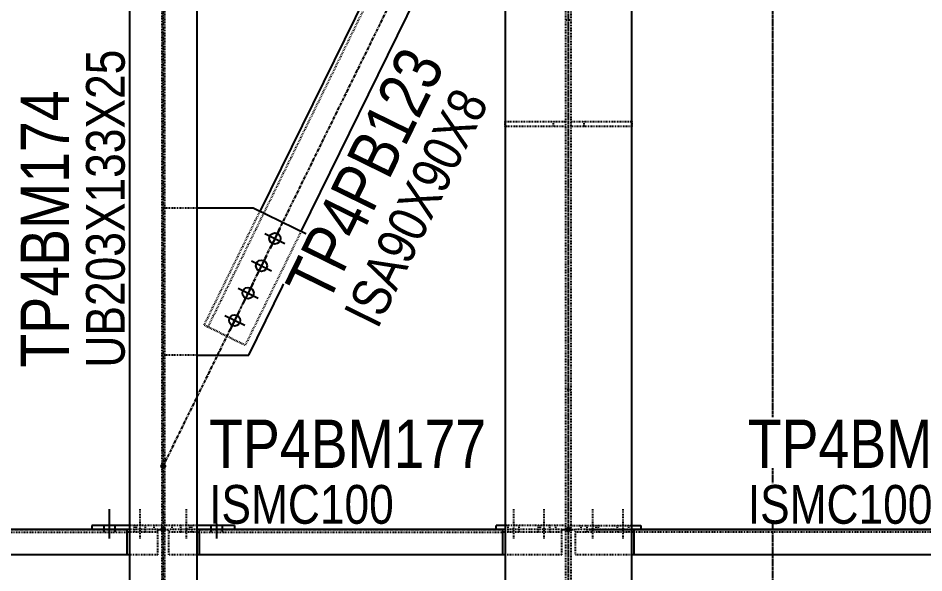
# Model space of a CAD drawing. Header units: millimetres. Extents: x 2102 to 21371, y 12217 to 26594.
# Drawn here: x 16046 to 17834, y 17935 to 19030 of the extents above; entities that cross this region are included whole.
import ezdxf

# ---------------------------------------------------------------- set-up
doc = ezdxf.new("R2010")
doc.units = ezdxf.units.MM
for name, pattern in [('CENTER', [12.7, 7.9375, -1.5875, 1.5875, -1.5875]), ('DXK_LINE_DOT2', [3.9198, 1.9599, -1.9599]), ('DXK_LINE_DOT3', [5.9187, 2.979, -0.9799, 0.9799, -0.9799]), ('DXK_LINE_DOT5', [7.8785, 2.979, -0.9799, 0.9799, -0.9799, 0.9799, -0.9799])]:
    doc.linetypes.add(name, pattern=pattern)
for name, color, linetype in [('1', 7, 'Continuous'), ('2', 7, 'Continuous'), ('4', 7, 'Continuous'), ('6', 7, 'Continuous'), ('7', 7, 'Continuous'), ('8', 7, 'Continuous')]:
    doc.layers.add(name, color=color, linetype=linetype)
doc.styles.add('Arial Narrow', font='ARIALN.TTF', dxfattribs={"height": 0.2})

# ---------------------------------------------------------------- blocks, each defined once
blk = doc.blocks.new('GridLine-116860372-116903 - 114867')
at = {"layer": '2', "color": 7, "linetype": 'DXK_LINE_DOT5'}
blk.add_line((20200.6, 12454.5), (20200.6, 27661.7), dxfattribs=at)
blk = doc.blocks.new('Part-116860372-116261 - 114867')
at = {"layer": '1', "color": 6, "linetype": 'DXK_LINE_DOT2'}
for p, q in [((19283.8, 17988.6), (19204.1, 17988.6)), ((19283.8, 17626.2), (19204.1, 17626.2))]:
    blk.add_line(p, q, dxfattribs=at)
at = {"layer": '2', "color": 2, "linetype": 'Continuous'}
for p, q in [((19422.5, 17988.6), (19283.8, 17988.6)), ((19557.2, 17922.5), (19422.5, 17988.6)), ((19411.7, 17626.2), (19557.2, 17922.5)), ((19283.8, 17626.2), (19411.7, 17626.2))]:
    blk.add_line(p, q, dxfattribs=at)
blk = doc.blocks.new('Bolt-116860372-115915 - 114867')
at = {"layer": '1', "color": 1, "linetype": 'DXK_LINE_DOT2'}
for p, q in [((20065.6, 17173.3), (20065.6, 17245.8)), ((20140.6, 17173.3), (20140.6, 17245.8)), ((20051.8, 17195.8), (20051.8, 17205.8)), ((20051.8, 17189.6), (20051.8, 17195.8)), ((20079.3, 17195.8), (20079.3, 17205.8)), ((20079.3, 17189.6), (20079.3, 17195.8)), ((20126.8, 17195.8), (20126.8, 17205.8)), ((20126.8, 17189.6), (20126.8, 17195.8)), ((20154.3, 17195.8), (20154.3, 17205.8)), ((20154.3, 17189.6), (20154.3, 17195.8))]:
    blk.add_line(p, q, dxfattribs=at)
blk = doc.blocks.new('Part-116860372-116362 - 114867')
at = {"layer": '1', "color": 6, "linetype": 'DXK_LINE_DOT2'}
for p, q in [((20206.8, 18202.1), (20356.8, 18202.1)), ((20238.1, 18202.1), (20238.1, 18189.6)), ((20356.8, 18202.1), (20356.8, 18189.6)), ((20356.8, 18189.6), (20206.8, 18189.6))]:
    blk.add_line(p, q, dxfattribs=at)
blk = doc.blocks.new('Part-116860372-114985 - 114867')
at = {"layer": '1', "color": 6, "linetype": 'DXK_LINE_DOT2'}
for p, q in [((19204.1, 19054.6), (19204.1, 17626.2)), ((19197, 18908.3), (19197, 15470.2)), ((19204.1, 17626.2), (19204.1, 15470.2))]:
    blk.add_line(p, q, dxfattribs=at)
at = {"layer": '2', "color": 2, "linetype": 'Continuous'}
for p, q in [((19117.3, 18914.6), (19117.3, 15464)), ((19283.8, 18914.6), (19283.8, 15464))]:
    blk.add_line(p, q, dxfattribs=at)
at = {"layer": '4', "color": 4, "linetype": 'CENTER'}
blk.add_line((19200.6, 19070.8), (19200.6, 15320.8), dxfattribs=at)
blk = doc.blocks.new('Part-116860372-115036 - 114867')
at = {"layer": '4', "linetype": 'Continuous'}
for points in [[(18579.3, 17190.8, -1), (18579.3, 17200.8, -1)], [(19200.6, 17190.8, -1), (19200.6, 17200.8, -1)]]:
    blk.add_hatch(color=4, dxfattribs=at).paths.add_polyline_path(points)
at = {"layer": '1', "color": 6, "linetype": 'DXK_LINE_DOT2'}
for p, q in [((18592.9, 17133.3), (18592.9, 17195.8)), ((18668.8, 17195.8), (18592.9, 17195.8)), ((18662.6, 17189.6), (18592.9, 17189.6)), ((18668.8, 17189.6), (19111.1, 17189.6)), ((19187, 17195.8), (19111.1, 17195.8)), ((19187, 17189.6), (19117.3, 17189.6)), ((19187, 17133.3), (19187, 17195.8)), ((18662.6, 17133.3), (18592.9, 17133.3)), ((19187, 17133.3), (19117.3, 17133.3))]:
    blk.add_line(p, q, dxfattribs=at)
at = {"layer": '2', "color": 2, "linetype": 'Continuous'}
for p, q in [((18662.6, 17189.6), (18668.8, 17189.6)), ((19111.1, 17195.8), (18668.8, 17195.8)), ((18668.8, 17195.8), (18668.8, 17133.3)), ((19111.1, 17195.8), (19111.1, 17133.3)), ((19117.3, 17189.6), (19111.1, 17189.6)), ((19117.3, 17133.3), (18662.6, 17133.3))]:
    blk.add_line(p, q, dxfattribs=at)
at = {"layer": '4', "color": 4, "linetype": 'CENTER'}
for p, q in [((18579.3, 17195.8), (18592.9, 17195.8)), ((18668.8, 17195.8), (19111.1, 17195.8)), ((19187, 17195.8), (19200.6, 17195.8))]:
    blk.add_line(p, q, dxfattribs=at)
at = {"layer": '4', "color": 4, "linetype": 'Continuous'}
for centre in [(18579.3, 17195.8), (19200.6, 17195.8)]:
    blk.add_circle(centre, 5, dxfattribs=at)
blk = doc.blocks.new('Part-116860372-115037 - 114867')
at = {"layer": '4', "linetype": 'Continuous'}
for points in [[(19200.6, 17190.8, -1), (19200.6, 17200.8, -1)], [(20200.6, 17190.8, -1), (20200.6, 17200.8, -1)]]:
    blk.add_hatch(color=4, dxfattribs=at).paths.add_polyline_path(points)
at = {"layer": '1', "color": 6, "linetype": 'DXK_LINE_DOT2'}
for p, q in [((19214.1, 17133.3), (19214.1, 17195.8)), ((19290.1, 17195.8), (19214.1, 17195.8)), ((19283.8, 17189.6), (19214.1, 17189.6)), ((19290.1, 17189.6), (20038.1, 17189.6)), ((20184.3, 17195.8), (20038.1, 17195.8)), ((20184.3, 17189.6), (20044.3, 17189.6)), ((20184.3, 17133.3), (20184.3, 17195.8)), ((19283.8, 17133.3), (19214.1, 17133.3)), ((20184.3, 17133.3), (20044.3, 17133.3))]:
    blk.add_line(p, q, dxfattribs=at)
at = {"layer": '2', "color": 2, "linetype": 'Continuous'}
for p, q in [((19283.8, 17189.6), (19290.1, 17189.6)), ((20038.1, 17195.8), (19290.1, 17195.8)), ((19290.1, 17133.3), (19290.1, 17195.8)), ((20038.1, 17195.8), (20038.1, 17133.3)), ((20044.3, 17189.6), (20038.1, 17189.6)), ((20044.3, 17133.3), (19283.8, 17133.3))]:
    blk.add_line(p, q, dxfattribs=at)
at = {"layer": '4', "color": 4, "linetype": 'CENTER'}
for p, q in [((19200.6, 17195.8), (19214.1, 17195.8)), ((19290.1, 17195.8), (20038.1, 17195.8)), ((20184.3, 17195.8), (20200.6, 17195.8))]:
    blk.add_line(p, q, dxfattribs=at)
at = {"layer": '4', "color": 4, "linetype": 'Continuous'}
for centre in [(19200.6, 17195.8), (20200.6, 17195.8)]:
    blk.add_circle(centre, 5, dxfattribs=at)
blk = doc.blocks.new('Part-116860372-115913 - 114867')
at = {"layer": '1', "color": 6, "linetype": 'DXK_LINE_DOT2'}
for p, q in [((20194.3, 17205.8), (20044.3, 17205.8)), ((20131.8, 17195.8), (20131.8, 17205.8)), ((20169.3, 17195.8), (20169.3, 17205.8))]:
    blk.add_line(p, q, dxfattribs=at)
at = {"layer": '2', "color": 2, "linetype": 'Continuous'}
for p, q in [((20044.3, 17205.8), (20021.8, 17205.8)), ((20021.8, 17195.8), (20021.8, 17205.8)), ((20044.3, 17195.8), (20038.1, 17195.8))]:
    blk.add_line(p, q, dxfattribs=at)
blk = doc.blocks.new('Part-116860372-115038 - 114867')
at = {"layer": '4', "linetype": 'Continuous'}
for points in [[(20200.6, 17190.8, -1), (20200.6, 17200.8, -1)], [(21450.6, 17190.8, -1), (21450.6, 17200.8, -1)]]:
    blk.add_hatch(color=4, dxfattribs=at).paths.add_polyline_path(points)
at = {"layer": '1', "color": 6, "linetype": 'DXK_LINE_DOT2'}
for p, q in [((20216.8, 17195.8), (20216.8, 17133.3)), ((20363.1, 17195.8), (20216.8, 17195.8)), ((20356.8, 17189.6), (20216.8, 17189.6)), ((21361.1, 17189.6), (20363.1, 17189.6)), ((21361.1, 17195.8), (21437, 17195.8)), ((21437, 17189.6), (21367.3, 17189.6)), ((21437, 17195.8), (21437, 17133.3)), ((20356.8, 17133.3), (20216.8, 17133.3)), ((21437, 17133.3), (21367.3, 17133.3))]:
    blk.add_line(p, q, dxfattribs=at)
at = {"layer": '2', "color": 2, "linetype": 'Continuous'}
for p, q in [((20363.1, 17189.6), (20356.8, 17189.6)), ((21361.1, 17195.8), (20363.1, 17195.8)), ((20363.1, 17133.3), (20363.1, 17195.8)), ((21361.1, 17195.8), (21361.1, 17133.3)), ((21367.3, 17189.6), (21361.1, 17189.6)), ((21367.3, 17133.3), (20356.8, 17133.3))]:
    blk.add_line(p, q, dxfattribs=at)
at = {"layer": '4', "color": 4, "linetype": 'CENTER'}
for p, q in [((20200.6, 17195.8), (20216.8, 17195.8)), ((20363.1, 17195.8), (21361.1, 17195.8)), ((21437, 17195.8), (21450.6, 17195.8))]:
    blk.add_line(p, q, dxfattribs=at)
at = {"layer": '4', "color": 4, "linetype": 'Continuous'}
for centre in [(20200.6, 17195.8), (21450.6, 17195.8)]:
    blk.add_circle(centre, 5, dxfattribs=at)
blk = doc.blocks.new('Part-116860372-115109 - 114867')
at = {"layer": '4', "linetype": 'Continuous'}
for points in [[(20044.3, 19065.8, -1), (20044.3, 19075.8, -1)], [(19200.6, 17347.1, -1), (19200.6, 17357.1, -1)]]:
    blk.add_hatch(color=4, dxfattribs=at).paths.add_polyline_path(points)
at = {"layer": '1', "color": 6, "linetype": 'DXK_LINE_DOT2'}
for p, q in [((19897.8, 18891.4), (19310.6, 17695.4)), ((19888.8, 18895.8), (19751.1, 18615.3)), ((19888.8, 18895.8), (19989.8, 18846.3)), ((19989.8, 18846.3), (19852.1, 18565.7)), ((19301.6, 17699.8), (19439.3, 17980.3)), ((19540.3, 17930.7), (19402.6, 17650.2)), ((19402.6, 17650.2), (19301.6, 17699.8))]:
    blk.add_line(p, q, dxfattribs=at)
at = {"layer": '2', "color": 2, "linetype": 'Continuous'}
for p, q in [((19751.1, 18615.3), (19439.3, 17980.3)), ((19852.1, 18565.7), (19540.3, 17930.7))]:
    blk.add_line(p, q, dxfattribs=at)
at = {"layer": '4', "color": 4, "linetype": 'CENTER'}
blk.add_line((19200.6, 17352.1), (20044.3, 19070.8), dxfattribs=at)
at = {"layer": '4', "color": 4, "linetype": 'Continuous'}
for centre in [(20044.3, 19070.8), (19200.6, 17352.1)]:
    blk.add_circle(centre, 5, dxfattribs=at)
blk = doc.blocks.new('Part-116860372-115115 - 114867')
at = {"layer": '2', "color": 2, "linetype": 'Continuous'}
for p, q in [((20044.3, 20964.1), (20044.3, 12960.8)), ((20356.8, 12960.8), (20356.8, 20964.1))]:
    blk.add_line(p, q, dxfattribs=at)
blk = doc.blocks.new('Part-116860372-115117 - 114867')
at = {"layer": '1', "color": 6, "linetype": 'DXK_LINE_DOT2'}
for p, q in [((20194.3, 12960.8), (20194.3, 20964.1)), ((20206.8, 20964.1), (20206.8, 12960.8))]:
    blk.add_line(p, q, dxfattribs=at)
blk = doc.blocks.new('Bolt-116860372-116262 - 114867')
at = {"layer": '2', "color": 1, "linetype": 'Continuous'}
for p, q in [((19451.5, 17925.6), (19500.9, 17901.4)), ((19488.3, 17938.2), (19464.1, 17888.8)), ((19455.2, 17870.9), (19431, 17821.5)), ((19418.4, 17858.3), (19467.8, 17834)), ((19422.2, 17803.5), (19398, 17754.2)), ((19385.4, 17791), (19434.8, 17766.7)), ((19389.1, 17736.2), (19364.9, 17686.8)), ((19352.3, 17723.6), (19401.7, 17699.4))]:
    blk.add_line(p, q, dxfattribs=at)
for centre in [(19476.2, 17913.5), (19443.1, 17846.2), (19410.1, 17778.8), (19377, 17711.5)]:
    blk.add_circle(centre, 13.8, dxfattribs=at)
blk = doc.blocks.new('Part-116860372-115914 - 114867')
at = {"layer": '1', "color": 6, "linetype": 'DXK_LINE_DOT2'}
for p, q in [((20206.8, 17195.8), (20206.8, 17205.8)), ((20206.8, 17205.8), (20356.8, 17205.8)), ((20231.8, 17195.8), (20231.8, 17205.8)), ((20269.3, 17195.8), (20269.3, 17205.8))]:
    blk.add_line(p, q, dxfattribs=at)
at = {"layer": '2', "color": 2, "linetype": 'Continuous'}
for p, q in [((20356.8, 17205.8), (20379.3, 17205.8)), ((20363.1, 17195.8), (20356.8, 17195.8)), ((20379.3, 17205.8), (20379.3, 17195.8))]:
    blk.add_line(p, q, dxfattribs=at)
blk = doc.blocks.new('Part-116860372-115641 - 114867')
at = {"layer": '1', "color": 6, "linetype": 'DXK_LINE_DOT2'}
for p, q in [((19283.8, 17205.8), (19204.1, 17205.8)), ((19222.9, 17195.8), (19222.9, 17205.8)), ((19266.6, 17195.8), (19266.6, 17205.8))]:
    blk.add_line(p, q, dxfattribs=at)
at = {"layer": '2', "color": 2, "linetype": 'Continuous'}
for p, q in [((19376.6, 17205.8), (19283.8, 17205.8)), ((19290.1, 17195.8), (19283.8, 17195.8)), ((19376.6, 17205.8), (19376.6, 17195.8))]:
    blk.add_line(p, q, dxfattribs=at)
blk = doc.blocks.new('Bolt-116860372-115642 - 114867')
at = {"layer": '1', "color": 1, "linetype": 'DXK_LINE_DOT2'}
for p, q in [((19257.9, 17173.3), (19257.9, 17245.8)), ((19244.1, 17195.8), (19244.1, 17205.8)), ((19244.1, 17189.6), (19244.1, 17195.8)), ((19271.6, 17195.8), (19271.6, 17205.8)), ((19271.6, 17189.6), (19271.6, 17195.8))]:
    blk.add_line(p, q, dxfattribs=at)
at = {"layer": '2', "color": 1, "linetype": 'Continuous'}
for p, q in [((19332.9, 17173.3), (19332.9, 17245.8)), ((19319.1, 17195.8), (19319.1, 17205.8)), ((19319.1, 17189.6), (19319.1, 17195.8)), ((19346.6, 17195.8), (19346.6, 17205.8)), ((19346.6, 17189.6), (19346.6, 17195.8))]:
    blk.add_line(p, q, dxfattribs=at)
blk = doc.blocks.new('Part-116860372-115643 - 114867')
at = {"layer": '1', "color": 6, "linetype": 'DXK_LINE_DOT2'}
for p, q in [((19197, 17205.8), (19117.3, 17205.8)), ((19134.5, 17195.8), (19134.5, 17205.8)), ((19178.3, 17195.8), (19178.3, 17205.8))]:
    blk.add_line(p, q, dxfattribs=at)
at = {"layer": '2', "color": 2, "linetype": 'Continuous'}
for p, q in [((19117.3, 17205.8), (19024.5, 17205.8)), ((19024.5, 17205.8), (19024.5, 17195.8)), ((19117.3, 17195.8), (19111.1, 17195.8))]:
    blk.add_line(p, q, dxfattribs=at)
blk = doc.blocks.new('Bolt-116860372-115644 - 114867')
at = {"layer": '1', "color": 1, "linetype": 'DXK_LINE_DOT2'}
for p, q in [((19143.3, 17173.3), (19143.3, 17245.8)), ((19129.5, 17195.8), (19129.5, 17205.8)), ((19129.5, 17189.6), (19129.5, 17195.8)), ((19157, 17195.8), (19157, 17205.8)), ((19157, 17189.6), (19157, 17195.8))]:
    blk.add_line(p, q, dxfattribs=at)
at = {"layer": '2', "color": 1, "linetype": 'Continuous'}
for p, q in [((19068.3, 17173.3), (19068.3, 17245.8)), ((19054.5, 17195.8), (19054.5, 17205.8)), ((19054.5, 17189.6), (19054.5, 17195.8)), ((19082, 17195.8), (19082, 17205.8)), ((19082, 17189.6), (19082, 17195.8))]:
    blk.add_line(p, q, dxfattribs=at)
blk = doc.blocks.new('Bolt-116860372-115916 - 114867')
at = {"layer": '1', "color": 1, "linetype": 'DXK_LINE_DOT2'}
for p, q in [((20260.6, 17173.3), (20260.6, 17245.8)), ((20335.6, 17173.3), (20335.6, 17245.8)), ((20246.8, 17195.8), (20246.8, 17205.8)), ((20246.8, 17189.6), (20246.8, 17195.8)), ((20274.3, 17195.8), (20274.3, 17205.8)), ((20274.3, 17189.6), (20274.3, 17195.8)), ((20321.8, 17195.8), (20321.8, 17205.8)), ((20321.8, 17189.6), (20321.8, 17195.8)), ((20349.3, 17195.8), (20349.3, 17205.8)), ((20349.3, 17189.6), (20349.3, 17195.8))]:
    blk.add_line(p, q, dxfattribs=at)
blk = doc.blocks.new('Part-116860372-116363 - 114867')
at = {"layer": '1', "color": 6, "linetype": 'DXK_LINE_DOT2'}
for p, q in [((20044.3, 18189.6), (20044.3, 18202.1)), ((20044.3, 18202.1), (20194.3, 18202.1)), ((20163.1, 18202.1), (20163.1, 18189.6)), ((20194.3, 18189.6), (20044.3, 18189.6))]:
    blk.add_line(p, q, dxfattribs=at)
blk = doc.blocks.new('Part-116860372-157427 - 114867')
at = {"layer": '1', "color": 6, "linetype": 'DXK_LINE_DOT2'}
for p, q in [((20044.3, 19689.6), (20044.3, 18202.1)), ((20356.8, 18202.1), (20356.8, 19689.6)), ((20044.3, 18189.6), (20044.3, 16952.1)), ((20356.8, 16952.1), (20356.8, 18189.6))]:
    blk.add_line(p, q, dxfattribs=at)
blk = doc.blocks.new('Part-116860372-157442 - 114867')
at = {"layer": '1', "color": 6, "linetype": 'DXK_LINE_DOT2'}
for p, q in [((20194.3, 18452.6), (20206.8, 18452.6)), ((20206.8, 17540.7), (20194.3, 17540.7))]:
    blk.add_line(p, q, dxfattribs=at)
blk = doc.blocks.new('Line-116860372-129147 - 114867')
at = {"layer": '7', "color": 1, "linetype": 'DXK_LINE_DOT3'}
blk.add_line((20704.3, 18689.6), (20704.3, 15702.1), dxfattribs=at)
blk = doc.blocks.new('StraightDimension-116860372-128679 - 114867')
at = {"layer": '6', "color": 3, "linetype": 'Continuous'}
blk.add_line((20250.6, 17195.8), (21396.7, 17195.8), dxfattribs=at)
blk = doc.blocks.new('Mark-116860372-129933 - 114867')
at = {"color": 0}
for points in [[(21328, 17347.6), (21328, 17472.6), (20643, 17472.6), (20643, 17347.6)], [(21099.7, 17210.1), (21099.7, 17310.1), (20643, 17310.1), (20643, 17210.1)]]:
    blk.add_wipeout(points, dxfattribs=at).dxf.layer = '8'
for points in [[(21328, 17347.6), (21328, 17472.6), (20643, 17472.6), (20643, 17347.6)], [(21099.7, 17210.1), (21099.7, 17310.1), (20643, 17310.1), (20643, 17210.1)]]:
    blk.add_wipeout(points, dxfattribs=at).dxf.layer = '8'
at = {"layer": '8', "color": 7, "style": 'Arial Narrow'}
for s, height, p in [('TP4BM182', 119.3, (20643, 17347.6)), ('ISMC100', 95.44, (20643, 17210.1))]:
    blk.add_text(s, height=height, dxfattribs=at).set_placement(p)
blk = doc.blocks.new('Mark-116860372-130043 - 114867')
at = {"color": 0}
blk.add_wipeout([(19897.7, 18342.7), (19785.5, 18397.8), (19493.6, 17803.4), (19605.9, 17748.3)], dxfattribs=at).dxf.layer = '8'
blk.add_wipeout([(19897.7, 18342.7), (19785.5, 18397.8), (19493.6, 17803.4), (19605.9, 17748.3)], dxfattribs=at).dxf.layer = '8'
blk.add_wipeout([(20005.8, 18250.8), (19916, 18294.9), (19639.5, 17731.7), (19729.3, 17687.7)], dxfattribs=at).dxf.layer = '8'
blk.add_wipeout([(20005.8, 18250.8), (19916, 18294.9), (19639.5, 17731.7), (19729.3, 17687.7)], dxfattribs=at).dxf.layer = '8'
at = {"layer": '8', "color": 7, "style": 'Arial Narrow'}
for s, height, p in [('TP4PB123', 119.3, (19605.9, 17748.3)), ('ISA90X90X8', 95.44, (19729.3, 17687.7))]:
    blk.add_text(s, height=height, rotation=63.8504, dxfattribs=at).set_placement(p)
blk = doc.blocks.new('Mark-116860372-129745 - 114867')
at = {"color": 0}
for points in [[(19105.6, 18380.9), (19005.6, 18380.9), (19005.6, 17595.2), (19105.6, 17595.2)], [(18968.1, 18280.2), (18843.1, 18280.2), (18843.1, 17595.2), (18968.1, 17595.2)]]:
    blk.add_wipeout(points, dxfattribs=at).dxf.layer = '8'
for points in [[(19105.6, 18380.9), (19005.6, 18380.9), (19005.6, 17595.2), (19105.6, 17595.2)], [(18968.1, 18280.2), (18843.1, 18280.2), (18843.1, 17595.2), (18968.1, 17595.2)]]:
    blk.add_wipeout(points, dxfattribs=at).dxf.layer = '8'
at = {"layer": '8', "color": 7, "style": 'Arial Narrow'}
for s, height, p in [('UB203X133X25', 95.443, (19105.6, 17595.2)), ('TP4BM174', 119.3, (18968.1, 17595.2))]:
    blk.add_text(s, height=height, rotation=90.0002, dxfattribs=at).set_placement(p)
blk = doc.blocks.new('Mark-116860372-130046 - 114867')
at = {"color": 0}
for points in [[(19998.8, 17347.6), (19998.8, 17472.6), (19313.8, 17472.6), (19313.8, 17347.6)], [(19770.5, 17210.1), (19770.5, 17310.1), (19313.8, 17310.1), (19313.8, 17210.1)]]:
    blk.add_wipeout(points, dxfattribs=at).dxf.layer = '8'
for points in [[(19998.8, 17347.6), (19998.8, 17472.6), (19313.8, 17472.6), (19313.8, 17347.6)], [(19770.5, 17210.1), (19770.5, 17310.1), (19313.8, 17310.1), (19313.8, 17210.1)]]:
    blk.add_wipeout(points, dxfattribs=at).dxf.layer = '8'
at = {"layer": '8', "color": 7, "style": 'Arial Narrow'}
for s, height, p in [('TP4BM177', 119.3, (19313.8, 17347.6)), ('ISMC100', 95.44, (19313.8, 17210.1))]:
    blk.add_text(s, height=height, dxfattribs=at).set_placement(p)

msp = doc.modelspace()

# ---------------------------------------------------------------- block references
at = {"xscale": 0.8, "yscale": 0.8, "zscale": 0.8}
for name in ['GridLine-116860372-116903 - 114867', 'Part-116860372-115115 - 114867', 'Part-116860372-157427 - 114867', 'Part-116860372-115117 - 114867', 'Part-116860372-114985 - 114867', 'Part-116860372-115109 - 114867', 'Line-116860372-129147 - 114867', 'Part-116860372-157442 - 114867', 'Part-116860372-116363 - 114867', 'Part-116860372-116362 - 114867', 'Part-116860372-116261 - 114867', 'Bolt-116860372-116262 - 114867', 'Bolt-116860372-115644 - 114867', 'Bolt-116860372-115642 - 114867', 'Bolt-116860372-115915 - 114867', 'Bolt-116860372-115916 - 114867', 'Part-116860372-115036 - 114867', 'Part-116860372-115643 - 114867', 'Part-116860372-115037 - 114867', 'Part-116860372-115641 - 114867', 'Part-116860372-115913 - 114867', 'Part-116860372-115038 - 114867', 'Part-116860372-115914 - 114867']:
    msp.add_blockref(name, (971.5, 4264.2), dxfattribs=at)

# ---------------------------------------------------------------- next in the draw order: block references
for name in ['Mark-116860372-130043 - 114867', 'Mark-116860372-129745 - 114867', 'Mark-116860372-130046 - 114867', 'StraightDimension-116860372-128679 - 114867']:
    msp.add_blockref(name, (971.5, 4264.2), dxfattribs=at)

# ---------------------------------------------------------------- next in the draw order: block references
msp.add_blockref('Mark-116860372-129933 - 114867', (971.5, 4264.2), dxfattribs=at)

doc.saveas('drawing.dxf')
